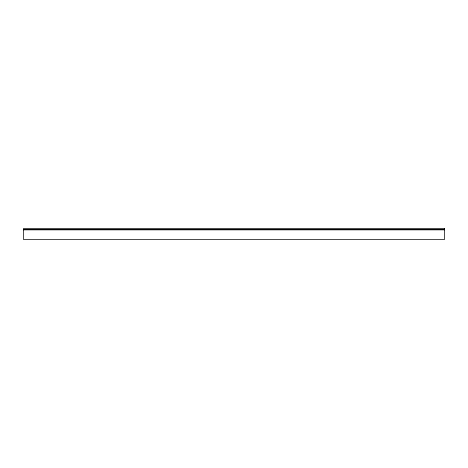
<?xml version="1.0" encoding="UTF-8"?>
<svg xmlns="http://www.w3.org/2000/svg" width="468" height="468" viewBox="0 0 468 468"><rect width="100%" height="100%" fill="white"/><g stroke="black" fill="none" stroke-linecap="round" stroke-linejoin="round"><path stroke-width="0.7" d="M23.4 229.665L444.6 229.665M23.4 229.835L444.6 229.835M444.6 228.583L23.4 228.583L23.4 239.417L444.6 239.417L444.6 228.583"/></g></svg>
